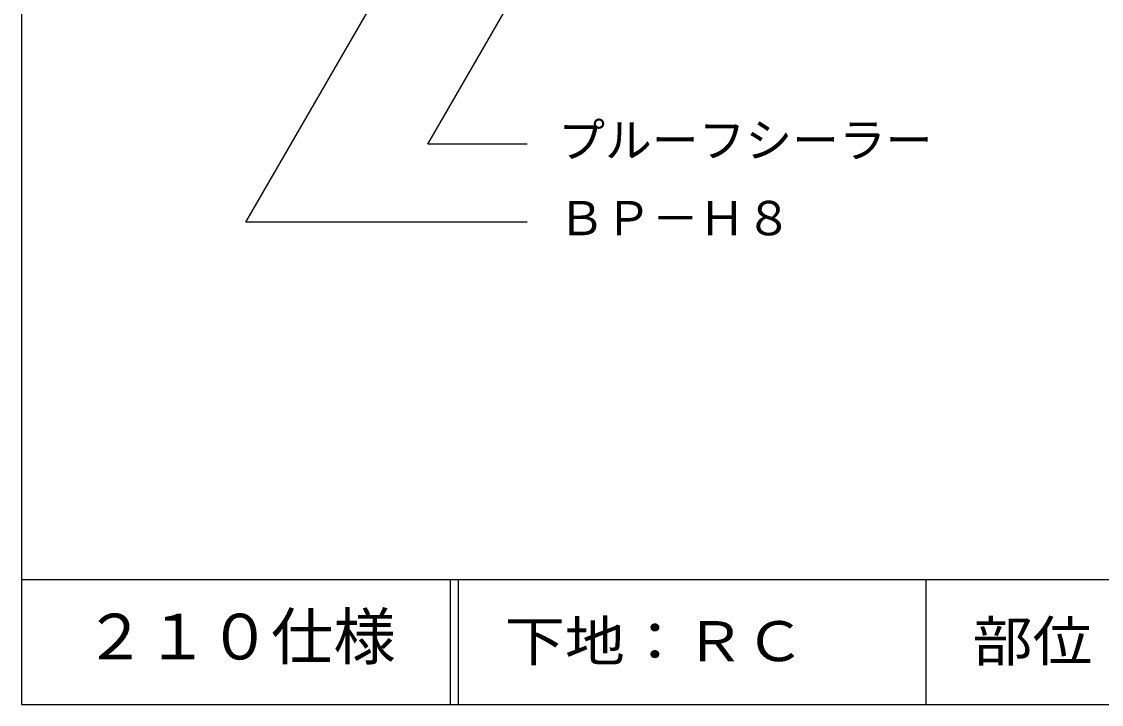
# Model space of a CAD drawing. Units: millimetres, scale not verified. Extents: x -433 to 367, y -619 to 611.
# Drawn here: x -433.2 to -86.9, y 21.5 to 240.3 of the extents above; entities that cross this region are included whole.
import ezdxf
from ezdxf.enums import TextEntityAlignment as Align

# ---------------------------------------------------------------- set-up
doc = ezdxf.new("R2010")
doc.units = ezdxf.units.MM
doc.header["$LTSCALE"] = 5
for name, color, linetype in [('2-A_moji', 7, 'Continuous'), ('F-2', 7, 'Continuous'), ('F-5', 6, 'Continuous'), ('F-7', 1, 'Continuous'), ('F-A', 7, 'Continuous')]:
    doc.layers.add(name, color=color, linetype=linetype)
doc.styles.add('HG丸ｺﾞｼｯｸM-PRO', font='')
doc.styles.add('ＭＳ ゴシック', font='')
doc.styles.get('HG丸ｺﾞｼｯｸM-PRO').set_extended_font_data('HG丸ｺﾞｼｯｸM-PRO')
doc.styles.get('ＭＳ ゴシック').set_extended_font_data('MS Gothic')

msp = doc.modelspace()

# ---------------------------------------------------------------- linework, layer by layer
at = {"layer": '2-A_moji'}
for p, q in [((-361.226, 176.026), (-250.882, 367.147)), ((-271.073, 176.026), (-361.226, 176.026))]:
    msp.add_line(p, q, dxfattribs=at)
msp.add_lwpolyline([(-271.073, 201.026), (-302.932, 201.026), (-252.381, 288.583)], dxfattribs=at)
at = {"layer": 'F-2'}
msp.add_line((-143.197, 61.466), (-143.197, 21.466), dxfattribs=at)
at = {"layer": 'F-5'}
for p, q in [((-433.197, 61.466), (366.803, 61.466)), ((-295.697, 61.466), (-295.697, 21.466)), ((-293.197, 61.466), (-293.197, 21.466))]:
    msp.add_line(p, q, dxfattribs=at)
at = {"layer": 'F-7'}
for p, q in [((-433.197, 611.466), (-433.197, 21.466)), ((-433.197, 21.466), (366.803, 21.466))]:
    msp.add_line(p, q, dxfattribs=at)

# ---------------------------------------------------------------- texts
at = {"layer": '2-A_moji', "style": 'ＭＳ ゴシック'}
for s, p in [('プルーフシーラー', (-261.073, 193.526)), ('ＢＰ－Ｈ８', (-261.073, 168.526))]:
    msp.add_text(s, height=11, dxfattribs=at).set_placement(p, align=Align.BOTTOM_LEFT)
at = {"layer": 'F-A', "style": 'HG丸ｺﾞｼｯｸM-PRO'}
msp.add_text('２１０仕様', height=14.66, dxfattribs=at).set_placement((-413.197, 31.466), align=Align.BOTTOM_LEFT)
at = {"layer": 'F-A', "style": 'HG丸ｺﾞｼｯｸM-PRO', "width": 1.1}
for s, p in [('下地：ＲＣ', (-278.197, 31.466)), ('部位：軒先(寒冷地仕様)', (-128.197, 31.466))]:
    msp.add_text(s, height=12.83, dxfattribs=at).set_placement(p, align=Align.BOTTOM_LEFT)

doc.saveas('drawing.dxf')
